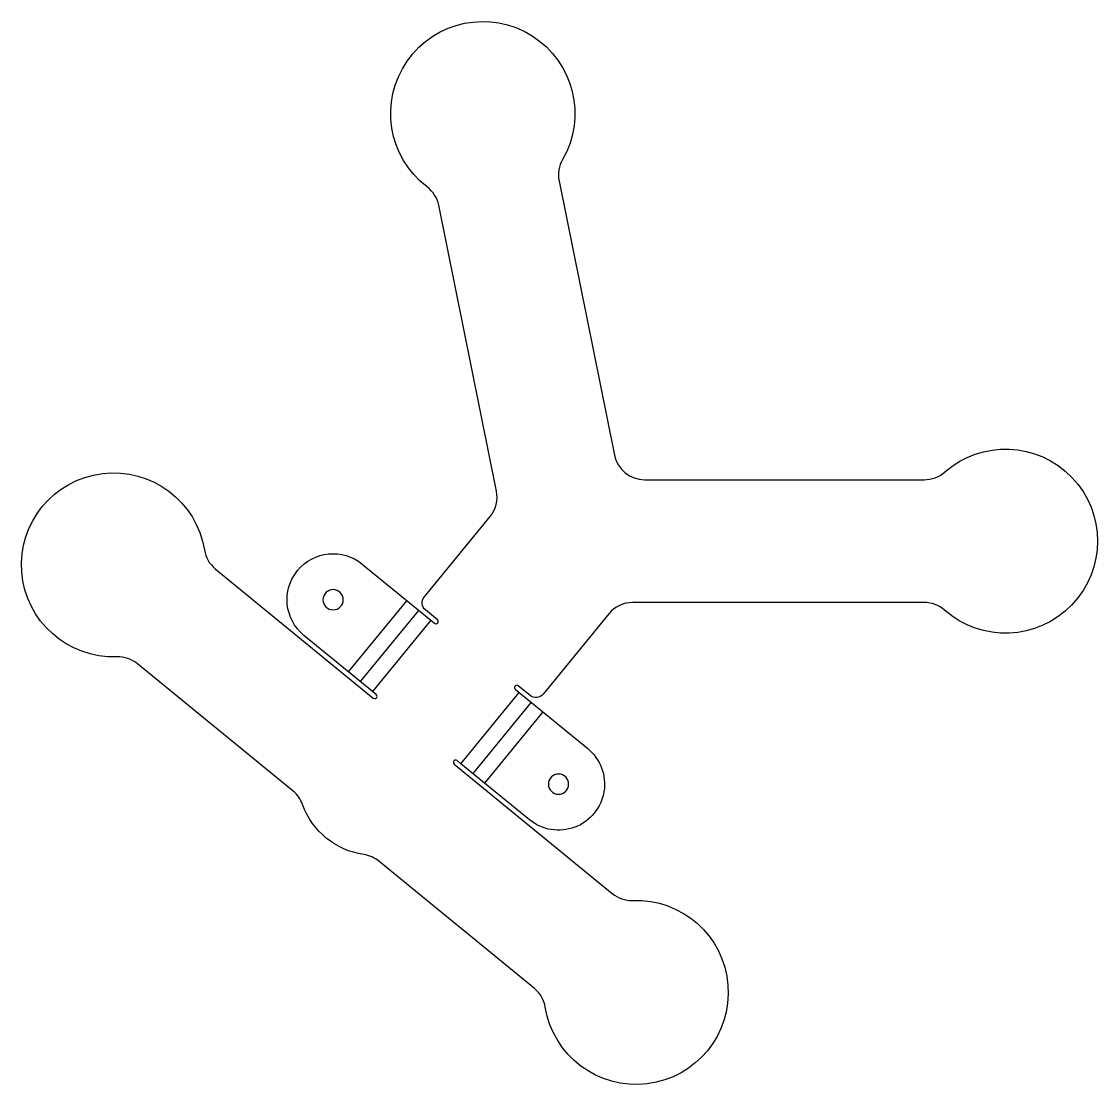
# Model space of a CAD drawing. Header units: millimetres. Extents: x -199 to 151, y -157 to 189.
import ezdxf

# ---------------------------------------------------------------- set-up
doc = ezdxf.new("R2010")
doc.units = ezdxf.units.MM

msp = doc.modelspace()

# ---------------------------------------------------------------- linework, layer by layer
at = {"layer": 'BEND'}
for p, q in [((-88.68, -25.79), (-69.68, -2.57)), ((-33.09, -32.5), (-52.09, -55.72))]:
    msp.add_line(p, q, dxfattribs=at)
at = {"layer": 'BEND_EXTENT'}
for p, q in [((-92.54, -22.63), (-73.54, 0.59)), ((-65.82, -5.73), (-84.82, -28.95)), ((-55.95, -52.57), (-36.95, -29.35)), ((-29.23, -35.66), (-48.23, -58.88))]:
    msp.add_line(p, q, dxfattribs=at)
at = {"layer": 'INTERIOR_PROFILES', "extrusion": (0, 0, -1)}
for centre in [(97.61, 0.9), (24.16, -59.19)]:
    msp.add_circle(centre, 3.3, dxfattribs=at)
at = {"layer": 'OUTER_PROFILES'}
msp.add_lwpolyline([(-29.19, -29.89, -0.414214), (-33.41, -30.31), (-37.27, -27.15, 1), (-38.22, -28.31), (-36.95, -29.35), (-14.66, -47.58, -1), (-33.66, -70.8), (-48.23, -58.88), (-55.95, -52.57), (-57.21, -51.53, 1), (-58.16, -52.69), (-6.68, -94.82, 0.182676), (0.02, -97.07, -2.21525), (-28.47, -131.9, 0.182676), (-32.01, -125.78), (-82.71, -84.29, 0.136106), (-87.6, -82.13, -0.27735), (-107.54, -65.83, 0.136106), (-110.62, -61.46), (-161.32, -19.97, 0.182676), (-168.03, -17.72, -2.21525), (-139.53, 17.11, 0.182676), (-135.99, 10.99), (-84.51, -31.14, 1), (-83.56, -29.98), (-84.82, -28.95), (-107.11, -10.71, -1), (-88.11, 12.51), (-65.82, -5.73), (-64.56, -6.76, 1), (-63.61, -5.6), (-67.47, -2.44, -0.414214), (-67.89, 1.78), (-46.44, 27.99, 0.22495), (-44.38, 36.31), (-63.19, 129.42, 0.182676), (-66.95, 135.41, -2.21525), (-22.84, 144.32, 0.182676), (-23.98, 137.34), (-5.93, 48.02, 0.356963), (3.87, 40), (94.99, 40, 0.182676), (101.61, 42.5, -2.21525), (101.61, -2.5, 0.182676), (94.99, 0), (0, 0, 0.22495), (-7.74, -3.67)], format="xyb", close=True, dxfattribs=at)

doc.saveas('drawing.dxf')
